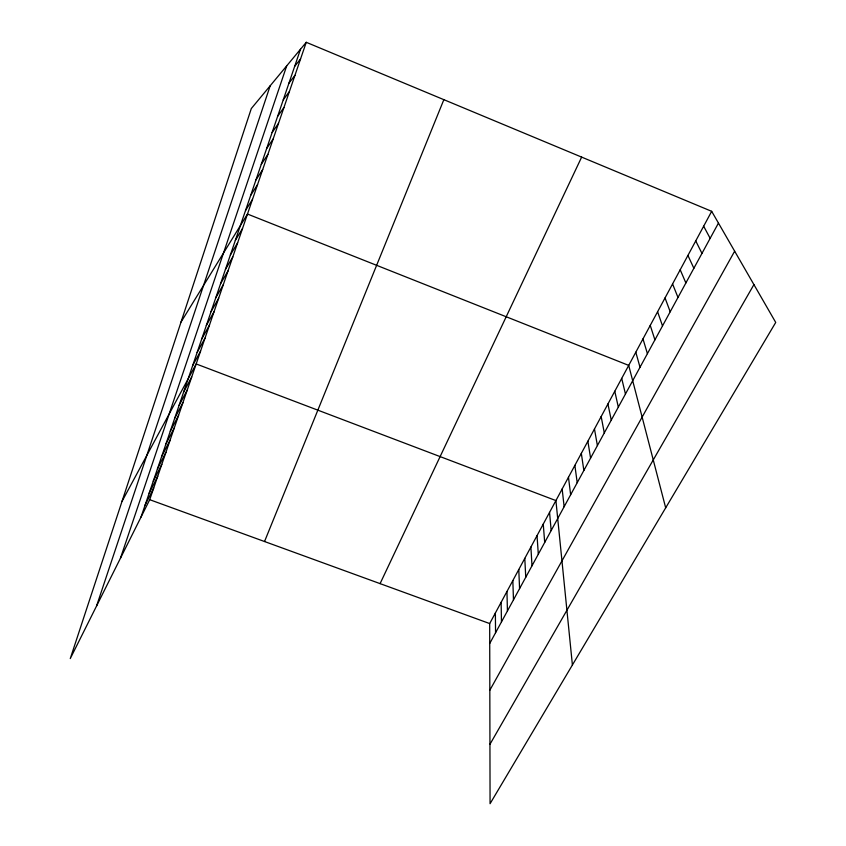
<?xml version="1.0" encoding="UTF-8"?>
<svg xmlns="http://www.w3.org/2000/svg" width="846" height="846" viewBox="0 0 846 846"><rect width="100%" height="100%" fill="white"/><g stroke="black" fill="none" stroke-linecap="round" stroke-linejoin="round"><path stroke-width="1.27" d="M96.592 605.926L270.17 85.816M120.46 558.191L286.699 65.882M140.996 517.118L300.51 49.237M306.252 42.3L251.304 108.552L70.271 658.579L149.721 499.69L306.252 42.3L711.676 211.32L775.729 322.442L490.067 803.7L489.686 623.565L711.676 211.32M264.534 541.525L443.854 99.669M380.087 583.634L581.646 157.113M145.036 505.274L153.708 488.036M149.129 493.292L157.737 476.266M153.253 481.163L161.808 464.348M157.441 468.896L165.932 452.303M161.671 456.48L170.109 440.121M165.953 443.928L174.318 427.79M170.289 431.217L178.591 415.323M174.667 418.358L182.905 402.696M179.109 405.34L187.283 389.932M183.603 392.163L191.704 377.02M122.004 501.392L196.177 363.949L555.907 500.578L572.404 664.988M192.613 365.726L200.565 351.111M489.728 643.478L718.455 223.08M197.129 352.465L205.007 338.125M201.708 339.045L209.501 324.991M489.823 690.23L734.656 251.188M206.339 325.456L214.059 311.698M211.024 311.709L218.659 298.247M215.772 297.792L223.323 284.626M489.94 744.321L753.923 284.605M220.573 283.706L228.029 270.857M225.438 269.43L232.809 256.909M230.366 254.984L237.641 242.791M235.347 240.359L242.527 228.505M181.055 321.998L247.476 214.049L628.715 365.387L665.686 507.833M245.509 210.548L252.489 199.402M250.691 195.341L257.565 184.576M255.947 179.955L262.704 169.56M261.255 164.357L267.907 154.363M266.649 148.558L273.173 138.966M272.105 132.547L278.514 123.368M277.625 116.336L283.918 107.569M283.23 99.891L289.395 91.569M288.909 83.236L294.937 75.368M294.672 66.348L300.563 58.945M149.721 499.69L489.686 623.565M703.661 226.21L710.154 238.339M695.74 240.909L701.958 253.398M687.925 255.429L693.868 268.277M680.205 269.768L685.873 282.955M672.57 283.939L677.984 297.454M665.041 297.929L670.201 311.762M657.596 311.751L662.513 325.9M650.246 325.403L654.92 339.859M642.981 338.886L647.412 353.649M635.801 352.222L640.01 367.259M621.704 378.405L625.458 394.003M614.778 391.264L618.32 407.127M607.925 403.976L611.256 420.102M601.168 416.549L604.287 432.909M594.474 428.964L597.392 445.578M587.864 441.242L590.593 458.088M581.329 453.382L583.856 470.461M574.868 465.385L577.205 482.685M568.48 477.25L570.638 494.773M562.156 488.977L564.134 506.712M549.551 512.401L551.169 530.548M543.259 524.086L544.697 542.434M537.03 535.634L538.31 554.172M530.886 547.055L531.997 565.794M524.795 558.36L525.747 577.268M518.788 569.527L519.571 588.615M512.835 580.578L513.469 599.835M506.955 591.502L507.431 610.928M501.128 602.31L501.467 621.905M495.375 612.99L495.555 632.745"/></g></svg>
